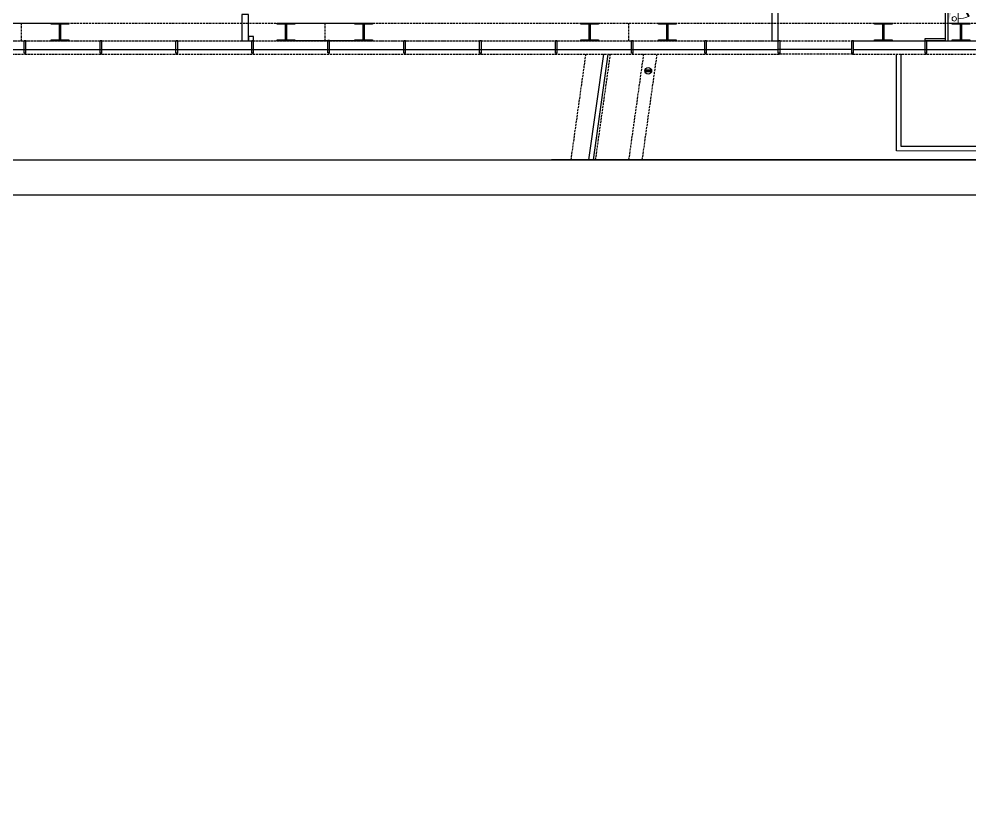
# Model space of a CAD drawing. Header units: millimetres. Extents: x 285006 to 3037698, y -2820855 to 192241.
# Drawn here: x 1117300 to 1138885, y -1111990 to -1094316 of the extents above; entities that cross this region are included whole.
import ezdxf
from ezdxf.xclip import XClip

# ---------------------------------------------------------------- set-up
doc = ezdxf.new("R2010")
doc.units = ezdxf.units.MM
doc.header["$XCLIPFRAME"] = 2
doc.header["$PDMODE"] = 35
doc.header["$PDSIZE"] = -0.1
for name, pattern in [('1#C-6F$0$CONTINOUS', [0]), ('1#C-6F$0$DASHED2', [0.375, 0.25, -0.125]), ('DASH', [0.35, 0.25, -0.1])]:
    doc.linetypes.add(name, pattern=pattern)
for name, color, linetype in [('1#C-6F$0$0-XREF', 7, 'Continuous'), ('1#C-6F$0$S-W-BEAMLINE', 4, '1#C-6F$0$DASHED2'), ('4玻璃幕墙', 1, 'Continuous'), ('6铝型材', 8, 'Continuous'), ('___', 4, 'Continuous'), ('__附着_A10-J_KJ_2_B_28F_SEN22M3I_设计区$0$A_WALL_BRIK(砌块墙)', 190, 'Continuous'), ('BS-STAIR', 30, 'Continuous'), ('WALL', 255, 'Continuous'), ('WALL-地台', 8, 'Continuous')]:
    doc.layers.add(name, color=color, linetype=linetype)
for name, color, linetype, lineweight in [('1#C-6F$0$0XG-X', 1, 'Continuous', 18), ('1#C-6F$0$P-DRAI-FLDR', 1, 'Continuous', 20), ('DIM-1B-6F$0$A-ANNO-DIMS', 73, 'Continuous', 18), ('WALL-1C-6F-1$0$A-WALL-GLAZ', 142, 'Continuous', 18)]:
    doc.layers.add(name, color=color, linetype=linetype, lineweight=lineweight)
doc.styles.add('CCD_DIM', font='archs.shx', dxfattribs={"width": 0.7})
doc.styles.add('DIM-1B-6F$0$HYGB2014', font='hygbsz.shx', dxfattribs={"width": 0.7, "bigfont": 'hygbhz.shx'})
doc.dimstyles.new('DIM-1B-6F$0$DIMN', dxfattribs={"dimtxt": 300, "dimasz": 100, "dimexe": 250, "dimexo": 300, "dimgap": 0, "dimtad": 0, "dimdec": 0, "dimzin": 0, "dimdsep": 46, "dimtxsty": 'DIM-1B-6F$0$HYGB2014', "dimblk": 'DIM-1B-6F$0$_archtick', "dimcen": 0.09, "dimdle": 150, "dimclrt": 7, "dimazin": 0, "dimtfac": 1, "dimtdec": 0, "dimtix": 1, "dimtmove": 2, "dimatfit": 3, "dimfxl": 1, "dimtvp": 1, "dimtolj": 1, "dimtzin": 0, "dimarcsym": 0})
doc.dimstyles.new('DIM_100', dxfattribs={"dimscale": 100, "dimtxt": 1.5, "dimasz": 1, "dimexe": 1.5, "dimexo": 1.5, "dimgap": 0.6, "dimtad": 1, "dimdec": 0, "dimrnd": 5, "dimzin": 12, "dimdsep": 46, "dimtxsty": 'CCD_DIM', "dimblk": 'CCD_Dimension_Tick', "dimcen": 0.125, "dimclrd": 44, "dimclre": 44, "dimclrt": 50, "dimadec": 0, "dimazin": 0, "dimtfac": 1, "dimtdec": 0, "dimtix": 1, "dimtmove": 2, "dimatfit": 3, "dimldrblk": 'CCD_Leader_Dot', "dimfxl": 5, "dimtvp": 1, "dimtolj": 1, "dimtzin": 0, "dimarcsym": 0})

# ---------------------------------------------------------------- blocks, each defined once
blk = doc.blocks.new('DIM-1B-6F$0$_archtick')
at = {"const_width": 0.4}
blk.add_lwpolyline([(-0.7, -0.7), (0.7, 0.7)], dxfattribs=at)
blk = doc.blocks.new('CCD_Dimension_Tick')
at = {"color": 0, "linetype": 'ByBlock'}
for p, q in [((-1.09, 0), (0, 0)), ((0, 0), (1.09, 0))]:
    blk.add_line(p, q, dxfattribs=at)
at = {"color": 0, "linetype": 'Continuous', "const_width": 0.608}
blk.add_lwpolyline([(-0.61, -0.61), (0.61, 0.61)], dxfattribs=at)
blk = doc.blocks.new('*D1553')
at = {"layer": '___', "color": 44, "lineweight": -2, "transparency": 16777216}
for p, q in [((1162392, -1083359), (1162242, -1083359)), ((1162392, -1083459), (1162392, -1085509)), ((1162435, -1085609), (1162242, -1085609))]:
    blk.add_line(p, q, dxfattribs=at)
at = {"layer": 'Defpoints', "color": 0, "transparency": 16777216}
for p in [(1162518, -1083359), (1162392, -1085609), (1162585, -1085609), (1062583, -2814913), (1063708, -2814913), (1063708, -2816155)]:
    blk.add_point(p, dxfattribs=at)
at = {"layer": 'DIM-1B-6F$0$A-ANNO-DIMS', "color": 0, "lineweight": -2, "transparency": 16777216}
for p, q in [((1062583, -2815213), (1062583, -2816405)), ((1063708, -2815213), (1063708, -2816405)), ((1062433, -2816155), (1063858, -2816155))]:
    blk.add_line(p, q, dxfattribs=at)
at = {"layer": '___', "color": 44, "lineweight": -2, "transparency": 16777216, "xscale": 100, "yscale": 100, "zscale": 100}
for p, rotation in [((1162392, -1083359), 90), ((1162392, -1085609), 270)]:
    blk.add_blockref('CCD_Dimension_Tick', p, dxfattribs=dict(at, rotation=rotation))
at = {"layer": 'DIM-1B-6F$0$A-ANNO-DIMS', "color": 0, "lineweight": -2, "transparency": 16777216, "xscale": 100, "yscale": 100, "zscale": 100, "rotation": 180}
blk.add_blockref('DIM-1B-6F$0$_archtick', (1062583, -2816155), dxfattribs=at)
at = {"layer": 'DIM-1B-6F$0$A-ANNO-DIMS', "color": 0, "lineweight": -2, "transparency": 16777216, "xscale": 100, "yscale": 100, "zscale": 100}
blk.add_blockref('DIM-1B-6F$0$_archtick', (1063708, -2816155), dxfattribs=at)
at = {"layer": '___', "color": 50, "transparency": 16777216, "insert": (1162257, -1084484), "char_height": 150, "attachment_point": 5, "rotation": 90, "style": 'CCD_DIM'}
blk.add_mtext('\\A1;2250', dxfattribs=at)
at = {"layer": 'DIM-1B-6F$0$A-ANNO-DIMS', "color": 7, "transparency": 16777216, "insert": (1063145, -2815855), "char_height": 300, "attachment_point": 5, "style": 'DIM-1B-6F$0$HYGB2014'}
blk.add_mtext('\\A1;1125', dxfattribs=at)
blk = doc.blocks.new('*D1554')
at = {"layer": '___', "color": 44, "lineweight": -2, "transparency": 16777216}
for p, q in [((1154593, -1091584), (1154281, -1091584)), ((1154431, -1091684), (1154431, -1092211)), ((1154593, -1092311), (1154281, -1092311))]:
    blk.add_line(p, q, dxfattribs=at)
at = {"layer": 'Defpoints', "color": 0, "transparency": 16777216}
for p in [(1154743, -1091584, 0), (1154431, -1092311), (1154743, -1092311, 0), (1063708, -2814913), (1064833, -2814913), (1064833, -2816155)]:
    blk.add_point(p, dxfattribs=at)
at = {"layer": 'DIM-1B-6F$0$A-ANNO-DIMS', "color": 0, "lineweight": -2, "transparency": 16777216}
for p, q in [((1063708, -2815213), (1063708, -2816405)), ((1064833, -2815213), (1064833, -2816405)), ((1063558, -2816155), (1064983, -2816155))]:
    blk.add_line(p, q, dxfattribs=at)
at = {"layer": '___', "color": 44, "lineweight": -2, "transparency": 16777216, "xscale": 100, "yscale": 100, "zscale": 100}
for p, rotation in [((1154431, -1091584), 90.00020283730542), ((1154431, -1092311), 270.0002028373054)]:
    blk.add_blockref('CCD_Dimension_Tick', p, dxfattribs=dict(at, rotation=rotation))
at = {"layer": 'DIM-1B-6F$0$A-ANNO-DIMS', "color": 0, "lineweight": -2, "transparency": 16777216, "xscale": 100, "yscale": 100, "zscale": 100, "rotation": 180}
blk.add_blockref('DIM-1B-6F$0$_archtick', (1063708, -2816155), dxfattribs=at)
at = {"layer": 'DIM-1B-6F$0$A-ANNO-DIMS', "color": 0, "lineweight": -2, "transparency": 16777216, "xscale": 100, "yscale": 100, "zscale": 100}
blk.add_blockref('DIM-1B-6F$0$_archtick', (1064833, -2816155), dxfattribs=at)
at = {"layer": '___', "color": 50, "transparency": 16777216, "insert": (1154566, -1091947), "char_height": 150, "attachment_point": 5, "rotation": 270.0002, "style": 'CCD_DIM'}
blk.add_mtext('\\A1;725', dxfattribs=at)
at = {"layer": 'DIM-1B-6F$0$A-ANNO-DIMS', "color": 7, "transparency": 16777216, "insert": (1064270, -2815855), "char_height": 300, "attachment_point": 5, "style": 'DIM-1B-6F$0$HYGB2014'}
blk.add_mtext('\\A1;1125', dxfattribs=at)
blk = doc.blocks.new('*D1555')
at = {"layer": '___', "color": 44, "lineweight": -2, "transparency": 16777216}
for p, q in [((1154593, -1087071), (1154181, -1087071)), ((1154331, -1089276), (1154331, -1087171)), ((1154593, -1089376), (1154181, -1089376))]:
    blk.add_line(p, q, dxfattribs=at)
at = {"layer": 'Defpoints', "color": 0, "transparency": 16777216}
for p in [(1154331, -1087071), (1154743, -1087071, 0), (1154743, -1089376, 0), (1064833, -2814913), (1066533, -2814913), (1066533, -2816155)]:
    blk.add_point(p, dxfattribs=at)
at = {"layer": 'DIM-1B-6F$0$A-ANNO-DIMS', "color": 0, "lineweight": -2, "transparency": 16777216}
for p, q in [((1064833, -2815213), (1064833, -2816405)), ((1066533, -2815213), (1066533, -2816405)), ((1064683, -2816155), (1066683, -2816155))]:
    blk.add_line(p, q, dxfattribs=at)
at = {"layer": '___', "color": 44, "lineweight": -2, "transparency": 16777216, "xscale": 100, "yscale": 100, "zscale": 100}
for p, rotation in [((1154331, -1087071), 90), ((1154331, -1089376), 270)]:
    blk.add_blockref('CCD_Dimension_Tick', p, dxfattribs=dict(at, rotation=rotation))
at = {"layer": 'DIM-1B-6F$0$A-ANNO-DIMS', "color": 0, "lineweight": -2, "transparency": 16777216, "xscale": 100, "yscale": 100, "zscale": 100, "rotation": 180}
blk.add_blockref('DIM-1B-6F$0$_archtick', (1064833, -2816155), dxfattribs=at)
at = {"layer": 'DIM-1B-6F$0$A-ANNO-DIMS', "color": 0, "lineweight": -2, "transparency": 16777216, "xscale": 100, "yscale": 100, "zscale": 100}
blk.add_blockref('DIM-1B-6F$0$_archtick', (1066533, -2816155), dxfattribs=at)
at = {"layer": '___', "color": 50, "transparency": 16777216, "insert": (1154196, -1088224), "char_height": 150, "attachment_point": 5, "rotation": 90, "style": 'CCD_DIM'}
blk.add_mtext('\\A1;2305', dxfattribs=at)
at = {"layer": 'DIM-1B-6F$0$A-ANNO-DIMS', "color": 7, "transparency": 16777216, "insert": (1065683, -2815855), "char_height": 300, "attachment_point": 5, "style": 'DIM-1B-6F$0$HYGB2014'}
blk.add_mtext('\\A1;1700', dxfattribs=at)
blk = doc.blocks.new('*D1556')
at = {"layer": '___', "color": 44, "lineweight": -2, "transparency": 16777216}
for p, q in [((1154593, -1088749), (1154436, -1088749)), ((1154586, -1088849), (1154586, -1089276)), ((1154593, -1089376), (1154436, -1089376))]:
    blk.add_line(p, q, dxfattribs=at)
at = {"layer": 'Defpoints', "color": 0, "transparency": 16777216}
for p in [(1154743, -1088749, 0), (1154586, -1089376), (1154743, -1089376, 0), (1066533, -2814913), (1067333, -2814913), (1067333, -2816155)]:
    blk.add_point(p, dxfattribs=at)
at = {"layer": 'DIM-1B-6F$0$A-ANNO-DIMS', "color": 0, "lineweight": -2, "transparency": 16777216}
for p, q in [((1066533, -2815213), (1066533, -2816405)), ((1067333, -2815213), (1067333, -2816405)), ((1066383, -2816155), (1067483, -2816155))]:
    blk.add_line(p, q, dxfattribs=at)
at = {"layer": '___', "color": 44, "lineweight": -2, "transparency": 16777216, "xscale": 100, "yscale": 100, "zscale": 100}
for p, rotation in [((1154586, -1088749), 90), ((1154586, -1089376), 270)]:
    blk.add_blockref('CCD_Dimension_Tick', p, dxfattribs=dict(at, rotation=rotation))
at = {"layer": 'DIM-1B-6F$0$A-ANNO-DIMS', "color": 0, "lineweight": -2, "transparency": 16777216, "xscale": 100, "yscale": 100, "zscale": 100, "rotation": 180}
blk.add_blockref('DIM-1B-6F$0$_archtick', (1066533, -2816155), dxfattribs=at)
at = {"layer": 'DIM-1B-6F$0$A-ANNO-DIMS', "color": 0, "lineweight": -2, "transparency": 16777216, "xscale": 100, "yscale": 100, "zscale": 100}
blk.add_blockref('DIM-1B-6F$0$_archtick', (1067333, -2816155), dxfattribs=at)
at = {"layer": '___', "color": 50, "transparency": 16777216, "insert": (1154451, -1089062), "char_height": 150, "attachment_point": 5, "rotation": 90, "style": 'CCD_DIM'}
blk.add_mtext('\\A1;625', dxfattribs=at)
at = {"layer": 'DIM-1B-6F$0$A-ANNO-DIMS', "color": 7, "transparency": 16777216, "insert": (1066933, -2815855), "char_height": 300, "attachment_point": 5, "style": 'DIM-1B-6F$0$HYGB2014'}
blk.add_mtext('\\A1;800', dxfattribs=at)
blk = doc.blocks.new('WALL-1C-6F-1$0$mullion_____')
at = {"layer": '6铝型材'}
for p, q in [((-36798, -1713), (-36798, -1433)), ((-36798, -1433), (-36758, -1433)), ((-36758, -1713), (-36758, -1433)), ((-36798, -1713), (-36758, -1713)), ((-36778, -1713), (-36778, -1733))]:
    blk.add_line(p, q, dxfattribs=at)
blk = doc.blocks.new('WALL-1C-6F-1')
at = {"layer": '4玻璃幕墙'}
for points in [[(98388635, 18795019), (98388635, 18810242)], [(98388635, 18768923), (98388635, 18793313)], [(98397644, 18788201), (98388735, 18789453)], [(98397630, 18788102), (98388735, 18789352)]]:
    blk.add_lwpolyline(points, dxfattribs=at)
at = {"layer": 'WALL-地台', "linetype": 'DASH', "ltscale": 200}
for points in [[(98388435, 18794979), (98388435, 18810270)], [(98388735, 18794999), (98388735, 18810228)], [(98388435, 18768923), (98388435, 18793313)], [(98388735, 18768923), (98388735, 18793333)], [(98397797, 18789290), (98388735, 18790564)], [(98397755, 18788993), (98388735, 18790261)], [(98397651, 18788251), (98388735, 18789504)], [(98397574, 18787706), (98388735, 18788948)]]:
    blk.add_lwpolyline(points, dxfattribs=at)
at = {"layer": 'WALL-1C-6F-1$0$A-WALL-GLAZ', "lineweight": -3, "xscale": -1, "rotation": 89.99999957281068}
for p in [(98387002, 18759888), (98387002, 18758221), (98387002, 18756555), (98387002, 18754889), (98387002, 18753223), (98387002, 18751499), (98387002, 18749776), (98387002, 18748053), (98386998, 18746330), (98387002, 18744607), (98387002, 18742884), (98387002, 18741160), (98387002, 18739437)]:
    blk.add_blockref('WALL-1C-6F-1$0$mullion_____', p, dxfattribs=at)
blk = doc.blocks.new('1#C-6F$0$A$C07A93526')
at = {"layer": '1#C-6F$0$P-DRAI-FLDR', "lineweight": -3}
for p, q in [((-29, 70), (-9, -75)), ((-11, 75), (11, -75)), ((9, 75), (29, -70))]:
    blk.add_line(p, q, dxfattribs=at)
blk.add_circle((0, 0), 75.9, dxfattribs=at)
blk = doc.blocks.new('1#C-6F$0$A$C13D20D7F')
at = {"layer": '1#C-6F$0$S-W-BEAMLINE', "color": 6, "linetype": '1#C-6F$0$CONTINOUS'}
blk.add_lwpolyline([(380, 200), (20, 200), (20, 13), (0, 13), (0, 413), (20, 413), (20, 225), (380, 225), (380, 413), (400, 413), (400, 13), (380, 13)], close=True, dxfattribs=at)
blk = doc.blocks.new('dfgdergherhre')
at = {"layer": 'WALL-地台', "linetype": 'DASH', "ltscale": 200}
for p, q in [((3281179, 4575341, 0), (3281179, 4627346, 0)), ((3281579, 4575341, 0), (3281579, 4627346, 0)), ((3281179, 4594937, 0), (3281579, 4594937, 0)), ((3281179, 4587361, 0), (3281179, 4588727, 0)), ((3281179, 4588044, 0), (3281579, 4588044, 0)), ((3281179, 4580468, 0), (3281179, 4581834, 0)), ((3281179, 4581151, 0), (3281579, 4581151, 0))]:
    blk.add_line(p, q, dxfattribs=at)
at = {"layer": '1#C-6F$0$0-XREF', "ltscale": 1.5, "rotation": 359.999308722076}
for p in [(3281179, 4602272, 0), (3281179, 4600506, 0), (3281179, 4595607, 0), (3281179, 4593841, 0), (3281179, 4588714, 0), (3281179, 4586948, 0), (3281179, 4581822, 0)]:
    blk.add_blockref('1#C-6F$0$A$C13D20D7F', p, dxfattribs=at)
blk = doc.blocks.new('1#C-6F$0$单出口带卷盘消火栓')
at = {"layer": '1#C-6F$0$0XG-X'}
for p, q in [((368866, -61966), (368866, -61726)), ((368866, -61726), (369566, -61726)), ((369566, -61966), (369566, -61726)), ((369021, -62195), (369454, -61945)), ((369466, -61966), (369454, -61945)), ((368866, -61966), (368966, -61966)), ((368966, -61966), (369466, -61966)), ((369033, -62216), (369466, -61966)), ((369466, -61966), (369566, -61966)), ((369021, -62195), (369034, -62216))]:
    blk.add_line(p, q, dxfattribs=at)
blk.add_circle((368965, -61874), 50, dxfattribs=at)
blk.add_arc((369466, -61966), 500, 180, 207.134, dxfattribs=at)
blk.add_solid([(368866, -61726), (369566, -61966), (369566, -61726)], dxfattribs=at)
blk = doc.blocks.new('CCD_Leader_Dot')
at = {"color": 0, "linetype": 'ByBlock'}
blk.add_line((-5, 0), (-10, 0), dxfattribs=at)
at = {"color": 0, "linetype": 'ByBlock', "const_width": 5}
blk.add_lwpolyline([(-2.5, 0, 1), (2.5, 0, 1)], format="xyb", close=True, dxfattribs=at)

msp = doc.modelspace()

# ---------------------------------------------------------------- linework, layer by layer
at = {"elevation": 0}
msp.add_lwpolyline([(1152309.5, -1097510.8), (1141206.7, -1097510.8), (1141079.1, -1097942.8), (1141004.1, -1097121.5), (1140891.8, -1097510.8), (1129389.2, -1097510.8)], dxfattribs=at)
at = {"layer": '1#C-6F$0$S-W-BEAMLINE', "linetype": 'Continuous', "ltscale": 1.5}
msp.add_line((1124924.6, -1094810.6, 0), (1123558.5, -1094810.7, 0), dxfattribs=at)
at = {"layer": '4玻璃幕墙', "elevation": 0}
msp.add_lwpolyline([(1136200.4, -1095010.9), (1134534.2, -1095010.9)], dxfattribs=at)
at = {"layer": 'BS-STAIR'}
for p, q in [((1137219.2, -1097310.7, 0), (1137219.3, -1095110.6, 0)), ((1137319.3, -1097210.7, 0), (1137319.3, -1095110.6, 0)), ((1144619.2, -1097311.2, 0), (1137219.2, -1097310.7, 0)), ((1144619.3, -1097211.2, 0), (1137319.3, -1097210.7, 0))]:
    msp.add_line(p, q, dxfattribs=at)
at = {"layer": 'Defpoints', "elevation": 0}
msp.add_lwpolyline([(1165567.3, -1077961.2), (1165567.3, -1098310.8), (1107888.2, -1098310.8), (1107888.2, -1077961.2)], close=True, dxfattribs=at)
at = {"layer": 'WALL', "elevation": 0}
for points in [[(1134384.2, -1083910.8), (1134384.2, -1094810.8), (1134534.2, -1094810.8), (1134534.2, -1083910.8)], [(1122358.5, -1094210.3), (1122358.5, -1094810.7), (1122508.5, -1094810.7), (1122508.5, -1094210.3)]]:
    msp.add_lwpolyline(points, close=True, dxfattribs=at)
at = {"layer": 'WALL'}
msp.add_lwpolyline([(1138329.6, -1094810.9), (1138329.6, -1093660.8), (1138469.6, -1093660.8), (1138469.6, -1093710.8), (1138379.6, -1093710.8), (1138379.6, -1094810.8)], dxfattribs=at)
at = {"layer": 'WALL', "elevation": 0}
for points in [[(1122508.5, -1094810.7), (1122625.9, -1094810.7), (1122625.9, -1094710.7), (1122508.5, -1094710.7), (1122508.5, -1094810.7)], [(1138329.6, -1094810.8), (1137866.7, -1094810.9), (1137866.7, -1094760.9), (1138329.6, -1094760.9)]]:
    msp.add_lwpolyline(points, dxfattribs=at)
at = {"layer": 'WALL-地台', "linetype": 'DASH', "ltscale": 200, "elevation": 0}
msp.add_lwpolyline([(1136220.4, -1095110.9), (1134554.2, -1095110.6)], dxfattribs=at)

# ---------------------------------------------------------------- block references
at = {"layer": '1#C-6F$0$0-XREF', "ltscale": 1.5}
ref = msp.add_blockref('WALL-1C-6F-1', (-17657592, 97293851, 0), dxfattribs=dict(at, rotation=269.999308722076))
XClip(ref).set_block_clipping_path([(98372385.8231538981, 18767467.007476639), (98391135.4026873261, 18767467.2336917371), (98391134.7242774069, 18823696.4636914618), (98372385.144743979, 18823696.2374763638)])
at = {"layer": '1#C-6F$0$P-DRAI-FLDR', "lineweight": -3, "rotation": 261.9993082701488}
msp.add_blockref('1#C-6F$0$A$C07A93526', (1131582.3, -1095493.3, 0), dxfattribs=at)
at = {"layer": '__附着_A10-J_KJ_2_B_28F_SEN22M3I_设计区$0$A_WALL_BRIK(砌块墙)', "rotation": 270}
msp.add_blockref('dfgdergherhre', (-3463802.4, 2186768.2), dxfattribs=at)
at = {"layer": 'WALL', "rotation": 89.99930872168795}
msp.add_blockref('1#C-6F$0$单出口带卷盘消火栓', (1076648.8, -1463276.4, 0), dxfattribs=at)

# ---------------------------------------------------------------- dimensions: what is measured, and where the dimension line sits
at = {"layer": '___'}
dim = msp.add_linear_dim(base=(1162391.7, -1085609.5), p1=(1162518.5, -1083359.5), p2=(1162585.4, -1085609.5), angle=270, dimstyle='DIM_100', override={"dimfxlon": 1}, dxfattribs=at)
dim.commit()
dim.dimension.update_dxf_attribs({"geometry": '*D1553', "text_midpoint": (1162256.7, -1084484.5)})
for p1, p2, distance, picture, middle in [((1154743.2, -1089375.6, 0), (1154743.2, -1087071.4, 0), 412.6, '*D1555', (1154195.5, -1088223.5)), ((1154743.2, -1088748.5, 0), (1154743.2, -1089375.6, 0), -157.4, '*D1556', (1154450.7, -1089062.1)), ((1154743.2, -1091583.9, 0), (1154743.2, -1092311, 0), -311.9, '*D1554', (1154566.3, -1091947.4))]:
    dim = msp.add_aligned_dim(p1=p1, p2=p2, distance=distance, dimstyle='DIM_100', override={"dimfxlon": 1}, dxfattribs=at)
    dim.commit()
    dim.dimension.update_dxf_attribs({"geometry": picture, "text_midpoint": middle})
at = {"layer": 'DIM-1B-6F$0$A-ANNO-DIMS'}
for p1, p2, picture, middle in [((1062582.7, -2814913.1), (1063707.7, -2814913.1), '*D1553', (1063145.2, -2815854.7)), ((1064832.7, -2814913.1), (1066532.7, -2814913.1), '*D1555', (1065682.7, -2815854.7)), ((1066532.7, -2814913.1), (1067332.7, -2814913.1), '*D1556', (1066932.7, -2815854.7)), ((1063707.7, -2814913.1), (1064832.7, -2814913.1), '*D1554', (1064270.2, -2815854.7))]:
    dim = msp.add_aligned_dim(p1=p1, p2=p2, distance=-1241.6, dimstyle='DIM-1B-6F$0$DIMN', dxfattribs=at)
    dim.commit()
    dim.dimension.update_dxf_attribs({"geometry": picture, "text_midpoint": middle})

doc.saveas('drawing.dxf')
